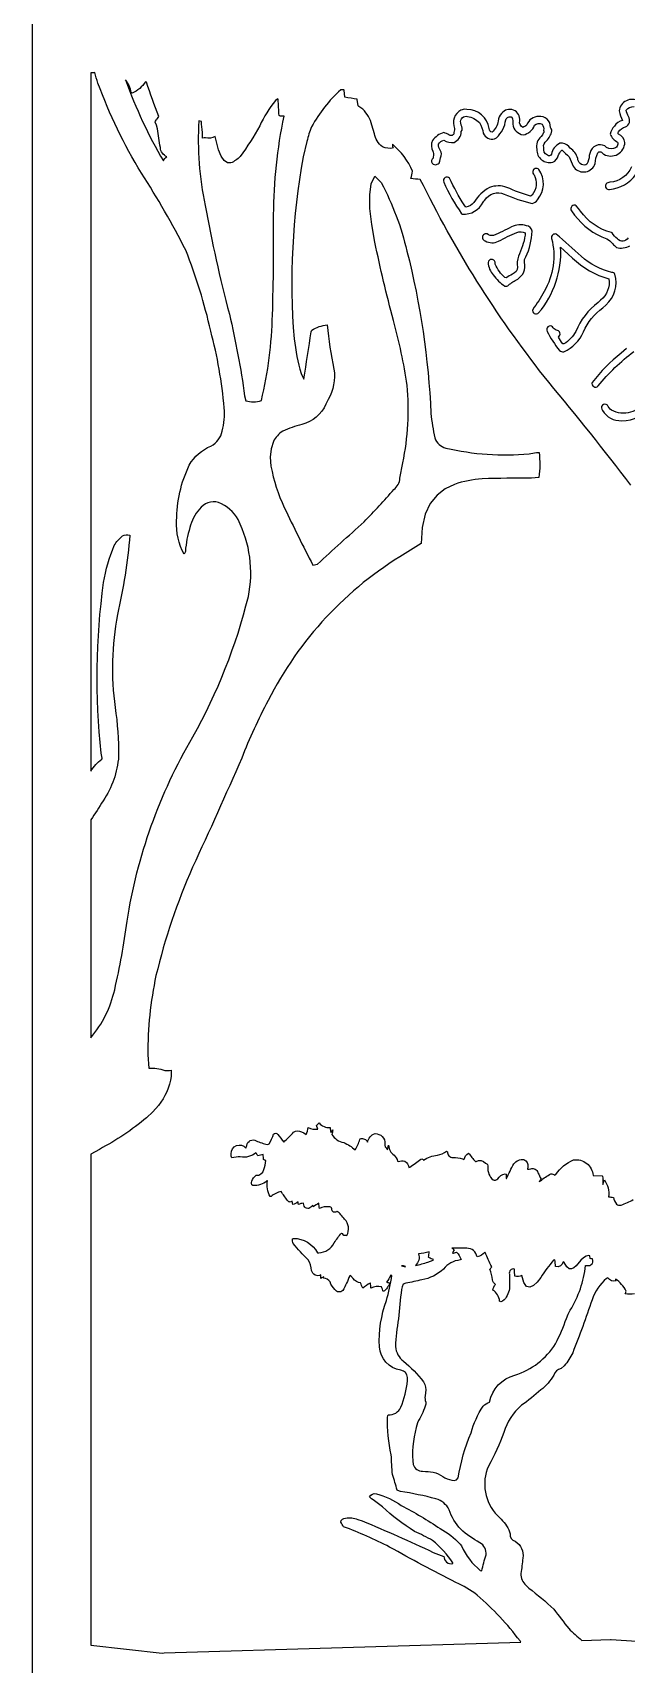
# Model space of a CAD drawing. Extents: x 1.4 to 96.1, y 1 to 80.1.
# Drawn here: x 21.63 to 26.88, y 11.71 to 26.14 of the extents above; entities that cross this region are included whole.
import ezdxf

# ---------------------------------------------------------------- set-up
doc = ezdxf.new("R2010")
doc.units = 0
doc.linetypes.add('0', pattern=[0])
doc.layers.add('1', color=7, linetype='0')

msp = doc.modelspace()

# ---------------------------------------------------------------- linework, layer by layer
at = {"layer": '1'}
msp.add_lwpolyline([(51.639099, 39.057007), (51.639099, 1.057022), (51.62521, 1.057022), (51.62521, 1.029236), (21.62521, 1.029236), (21.62521, 39.029236), (21.639097, 39.029236), (21.639097, 39.057007)], close=True, dxfattribs=at)
for points in [[(22.3545, 20.172577, -0.037072), (22.385399, 19.740402, -0.130451), (22.247938, 19.346954, -0.016417), (22.1394, 19.177231), (22.139097, 19.17128), (22.139097, 17.249283, 0.119639), (22.35066, 17.674988, 0.022829), (22.460371, 18.281067, -0.094987), (23.042719, 19.912659, 0.066444), (23.532557, 21.152966, 0.168412), (23.442364, 21.834528, 0.168317), (23.268579, 21.986755, 0.301647), (23.100534, 21.927292, 0.116971), (23.016232, 21.76442, 0.054661), (22.975388, 21.553772), (22.965235, 21.527954, -0.144153), (22.898613, 21.823471, -0.111456), (23.010132, 22.317291, -0.159487), (23.202213, 22.485962, 0.227396), (23.301409, 22.617706, 0.091886), (23.31954, 22.822586, 0.042867), (23.200087, 23.502808, 0.037882), (22.979624, 24.217453, 0.025603), (22.58733, 24.90007, -0.050101), (22.202139, 25.697187, -0.009472), (22.174028, 25.789444, 0.031014), (22.139097, 25.786865), (22.139095, 19.624161), (22.139658, 19.609787, -0.09869), (22.235901, 19.715179), (22.238583, 19.722626), (22.230711, 19.766891, -0.061176), (22.252853, 21.278687, -0.059544), (22.347239, 21.604744, -0.103995), (22.420755, 21.689774, -0.171431), (22.483753, 21.697952, -0.038826), (22.374758, 20.994583, 0.080361)], [(22.728098, 25.384689, 0.024746), (22.740381, 25.402451, -0.015617), (22.631645, 25.705688), (22.622978, 25.708878, -0.159299), (22.50436, 25.608963), (22.496449, 25.614716, 0.129243), (22.447664, 25.724472, 0.04641), (22.780861, 25.008179, -0.174088), (22.812323, 25.045029, -0.276026), (22.754494, 25.126541, -0.004796), (22.730293, 25.292847), (22.721317, 25.323883), (22.708504, 25.351624, -0.141148)], [(23.125874, 25.261322, -0.040375), (23.119541, 25.357788, 0.037518), (23.095135, 25.362244, 0.067422), (23.150129, 24.615082, 0.01922), (23.364658, 23.652786, -0.022745), (23.500019, 22.929779), (23.509378, 22.886276, 0.14918), (23.648386, 22.888687, 0.0519), (23.746092, 23.647842, 0.009602), (23.755619, 24.530396, -0.047749), (23.848234, 25.405441, -0.168364), (23.804008, 25.409561, 0.003689), (23.795511, 25.55275), (23.792328, 25.556732), (23.772497, 25.54274, 0.063913), (23.633127, 25.31749, -0.035775), (23.459982, 25.048721, -0.119854), (23.37661, 24.990845), (23.346928, 24.992798), (23.318979, 25.01152), (23.293095, 25.049088), (23.2696, 25.107544), (23.248819, 25.189026), (23.237736, 25.225372, -0.240774), (23.154211, 25.213531, 0.073779), (23.127115, 25.210495, 0.048072)], [(25.622921, 24.660873, -0.369919), (25.796001, 24.714951, 0.055875), (26.042284, 24.632753, 0.24889), (26.090069, 24.665258, 0.340287), (26.101301, 24.933973, 1.041686), (26.059608, 24.884995, -0.306856), (26.041533, 24.706268), (26.026197, 24.697311, -0.034397), (25.818584, 24.774551, 0.170664), (25.665203, 24.774048, 0.124701), (25.527794, 24.641769, -0.152758), (25.457226, 24.59935), (25.439783, 24.618759, -0.025355), (25.312344, 24.855789, 0.842644), (25.260952, 24.821838, 0.054758), (25.418722, 24.541321), (25.424513, 24.537918, 0.305518), (25.609003, 24.643381, 0.001869)], [(25.834017, 23.908905, -0.065891), (25.914654, 23.962616, 0.320756), (25.973703, 24.108749, -0.16778), (25.986521, 24.159363, 0.098651), (26.042519, 24.386509, 0.355588), (25.992523, 24.435019, 0.194753), (25.859062, 24.424866, -0.026685), (25.700073, 24.348724, -0.222625), (25.645126, 24.362015, 1.042671), (25.62686, 24.300461, 0.254072), (25.745169, 24.297836, -0.017029), (25.906496, 24.375931, -0.170174), (25.980923, 24.371628), (25.980766, 24.35054, -0.060327), (25.92173, 24.164673, 0.131542), (25.913433, 24.067719, -0.293111), (25.868361, 24.006989, 0.013183), (25.812841, 23.972778), (25.80187, 23.977844, -0.116628), (25.716537, 24.093781), (25.713829, 24.11351, 0.83973), (25.652382, 24.109619, 0.166583), (25.698175, 23.99939, 0.086749), (25.80018, 23.90094, 0.303591)], [(26.322954, 23.319016, 0.186177), (26.49662, 23.496307, -0.127772), (26.666807, 23.709152), (26.692968, 23.733505, 0.299376), (26.774282, 24.006927, 0.240407), (26.747179, 24.022507, -0.125567), (26.476398, 24.164322, 0.011469), (26.255535, 24.359879, 0.604459), (26.213984, 24.323288, -0.198941), (26.147755, 23.853088, -0.039032), (26.047396, 23.694412, 0.784666), (26.099751, 23.663651, 0.188154), (26.294304, 24.24437), (26.359701, 24.183975), (26.398851, 24.148621, 0.12455), (26.720446, 23.964554, -0.274866), (26.647989, 23.776794), (26.625355, 23.755905, 0.131829), (26.427834, 23.499008, -0.127522), (26.323376, 23.389252), (26.313295, 23.390823, -0.069573), (26.275021, 23.448914, 0.718257), (26.255396, 23.510895, -0.174829), (26.222836, 23.540619, 0.835213), (26.174925, 23.500275, 0.050122), (26.282896, 23.331955, 0.228352)], [(25.095375, 14.08049, 0.114697), (25.101183, 14.026062), (25.102629, 14.00914, -0.060806), (25.037914, 13.86412), (25.028418, 13.84314, 0.086163), (24.985899, 13.506088), (24.990993, 13.474731, 0.364421), (25.073997, 13.414825), (25.098118, 13.412918, -0.171506), (25.270811, 13.355621, 0.107739), (25.353664, 13.333054), (25.372543, 13.33786), (25.387774, 13.355133, -0.058402), (25.502075, 13.754318, -0.077517), (25.608404, 13.989914, -0.136786), (25.665077, 14.026566, -0.290392), (25.888866, 14.263824, 0.178207), (26.249315, 14.542755, 0.034976), (26.345345, 14.767273), (26.361536, 14.80394), (26.379045, 14.838974, 0.107529), (26.515484, 15.233627), (26.541349, 15.234022, 0.566388), (26.574568, 15.292572, -0.079709), (26.556768, 15.295273), (26.553171, 15.31955), (26.54487, 15.322571), (26.51931, 15.317749), (26.495422, 15.302612), (26.472887, 15.280945), (26.43058, 15.233017), (26.41017, 15.214294), (26.389824, 15.204102), (26.369225, 15.206207), (26.348049, 15.224365), (26.325975, 15.262344), (26.317516, 15.268112, -0.409049), (26.248091, 15.224945, 0.02663), (26.243793, 15.286041), (26.231497, 15.281235, 0.038367), (26.118191, 15.128967), (26.085279, 15.088013), (26.052744, 15.057434), (26.021694, 15.042969), (25.993227, 15.050446), (25.968456, 15.085556), (25.949635, 15.145203, -0.170277), (25.889999, 15.140656, -0.014605), (25.886034, 15.201385, 0.688089), (25.843075, 15.157852, 0.017864), (25.843269, 15.04425, -0.147173), (25.79565, 14.930435), (25.780571, 14.91832), (25.764524, 14.913177), (25.753881, 14.919495, 0.250249), (25.693775, 15.017822, -0.137649), (25.719604, 15.067429, -0.274515), (25.690794, 15.107941, 0.102346), (25.668125, 15.20166, 0.091737), (25.684429, 15.223114, -0.021126), (25.627485, 15.351059), (25.622656, 15.352997, -0.205855), (25.556004, 15.310989, 0.359864), (25.46344, 15.387817, -0.012428), (25.333298, 15.389282, -0.007358), (25.351994, 15.372726, 0.06259), (25.336691, 15.342529, -0.011485), (25.373932, 15.35318, -0.121989), (25.413488, 15.289246), (25.40523, 15.283905, 0.201538), (25.257664, 15.202377, -0.141564), (25.066015, 15.107681, -0.009502), (24.924713, 15.078079), (24.902704, 15.069595), (24.894064, 15.047195), (24.88714, 15.021317, 0.022535), (24.861645, 14.762238, 0.046293), (24.834028, 14.517395, 0.205475), (24.903221, 14.387726, -0.064637), (25.08168, 14.205353, -0.186548), (25.098284, 14.10817)], [(25.120132, 15.265701), (25.142868, 15.273605), (25.165476, 15.281769), (25.170073, 15.286743, -0.019353), (25.129908, 15.304276), (25.127148, 15.308624, 0.056205), (25.130308, 15.355896, -0.078686), (25.036617, 15.33815, -0.310243), (25.010582, 15.236206, 0.051679)], [(24.910627, 15.225037), (24.92005, 15.223755), (24.921139, 15.2258, 0.160935), (24.885775, 15.232071, 0.05587)]]:
    msp.add_lwpolyline(points, format="xyb", close=True, dxfattribs=at)
for points in [[(26.914946, 22.139771, 0.011318), (26.188459, 23.050674, -0.054543), (25.082649, 24.789888), (25.051348, 24.844955, -0.042591), (24.969305, 24.853821, 0.031601), (24.984882, 24.917618, 0.114639), (24.806791, 25.156387, 0.255052), (24.816324, 25.123199, -0.179452), (24.717432, 25.134384, -0.181371), (24.64814, 25.248993), (24.625362, 25.326202, 0.144488), (24.544649, 25.465118), (24.508556, 25.488556), (24.503181, 25.495056), (24.496223, 25.552032), (24.494848, 25.555832, -0.014768), (24.386864, 25.57164), (24.379322, 25.633972), (24.377674, 25.636047, 0.091036), (24.349346, 25.637894, 0.081678), (24.091497, 25.310688, 0.036704), (24.050386, 25.181625), (24.01857, 25.043594, 0.065792), (23.9375, 23.433838, 0.039167), (23.998728, 23.126709), (24.022526, 23.07811, 0.006134), (24.087559, 23.496704), (24.093424, 23.510498, -0.121699), (24.230467, 23.557419, 0.034924), (24.289486, 23.166946, -0.163277), (24.239389, 22.897018), (24.219147, 22.857239, -0.231951), (24.006067, 22.675949, 0.050408), (23.837151, 22.616074, 0.147668), (23.754597, 22.525574), (23.733227, 22.460709), (23.726578, 22.387177), (23.732832, 22.306488, 0.065259), (23.850409, 21.941666, 0.009296), (24.104156, 21.43103), (24.14366, 21.440245, -0.002174), (24.555601, 21.815262, 0.021501), (24.818747, 22.101242, 0.218753), (24.873512, 22.200714), (24.898893, 22.336243, 0.072617), (24.937691, 23.022232, 0.029696), (24.815012, 23.597399, -0.013118), (24.651522, 24.2901), (24.624441, 24.447174), (24.608265, 24.588608), (24.605669, 24.709824), (24.619354, 24.806213), (24.652002, 24.873169), (24.707693, 24.816422, -0.064519), (24.93449, 24.211334, -0.05106), (25.147308, 22.77342, 0.029851), (25.181305, 22.557451, 0.257835), (25.279434, 22.467926, 0.079856), (26.015265, 22.416061, 0.018505), (26.07976, 22.429459), (26.102926, 22.428329, -0.061126), (26.10251, 22.208389), (26.037878, 22.200562, 0.008826), (25.600485, 22.195786, 0.062318), (25.355392, 22.146515), (25.273182, 22.106491), (25.201263, 22.050873), (25.141785, 21.977097), (25.096905, 21.882706), (25.068783, 21.765121), (25.05957, 21.621887), (24.919409, 21.535339, 0.141923), (23.707254, 20.233109, 0.029489), (23.473745, 19.724594, -0.006789), (23.039274, 18.75882, 0.044819), (22.715811, 17.799669, 0.052333), (22.642735, 17.098984), (22.653131, 16.981781, -0.088036), (22.79402, 16.961304, 0.087665), (22.849369, 16.963104), (22.848991, 16.908554, -0.139389), (22.736593, 16.650787), (22.688103, 16.595093), (22.63315, 16.542175, -0.050177), (22.215303, 16.262604), (22.139097, 16.21904), (22.139097, 11.91156), (22.139759, 11.874847), (22.771858, 11.806), (22.787104, 11.806107), (25.941481, 11.901291), (25.935095, 11.913254, 0.053256), (25.556787, 12.317459, 0.058631), (25.36742, 12.431228, -0.011961), (24.780544, 12.74382, 0.032662), (24.374641, 12.92276, -0.020189), (24.349033, 12.964325, -0.354856), (24.391596, 12.999451, -0.141176), (24.499458, 12.987823), (24.539278, 12.97499, -0.01269), (25.16667, 12.696465, 0.012208), (25.261265, 12.661331, 0.465094), (25.341183, 12.596588), (25.340628, 12.603577, 0.080455), (25.161406, 12.801682, 0.028744), (25.001669, 12.882141, -0.04802), (24.717859, 13.099869, 0.02361), (24.622787, 13.168793), (24.604523, 13.187271, -0.384939), (24.664738, 13.215363, -0.092731), (24.884979, 13.111069, -0.029211), (25.228653, 12.906845, -0.079619), (25.405766, 12.770401), (25.417614, 12.752884, 0.111925), (25.583412, 12.535507), (25.598326, 12.534302, -0.040382), (25.634565, 12.67392, 0.313389), (25.579762, 12.781296, -0.048837), (25.410923, 12.900482, -0.104367), (25.307999, 13.073654, 0.218295), (25.191387, 13.170029, 0.028958), (24.877127, 13.234898, -0.032184), (24.848175, 13.24646, 0.014892), (24.807592, 13.384918, -0.02238), (24.796499, 13.560486, -0.059556), (24.763071, 13.893929, -0.030707), (24.768951, 13.913284, 0.318614), (24.881166, 13.980011, 0.071597), (24.940996, 14.216522), (24.940634, 14.244247, 0.354021), (24.881414, 14.308091, -0.353606), (24.691141, 14.516602, -0.096555), (24.75325, 14.923889, 0.029218), (24.802652, 15.147217), (24.793835, 15.149643, -0.005497), (24.755671, 15.086136, 0.029385), (24.78367, 15.081161, -0.146893), (24.726065, 15.003571, -0.034957), (24.710945, 15.047165, 0.157219), (24.617188, 15.035599, 0.001642), (24.612875, 15.080933), (24.609669, 15.079727, -0.004966), (24.544699, 15.034882, -0.01342), (24.525072, 15.080643, -0.233578), (24.459553, 15.118805), (24.435997, 15.146606), (24.429335, 15.144775, -0.037295), (24.367237, 15.012985, -0.464742), (24.298599, 15.021027, -0.132365), (24.255873, 15.089294, 0.258118), (24.196692, 15.123276, -0.172172), (24.200306, 15.134918, -0.020872), (24.173231, 15.120987, 0.050465), (24.173737, 15.151488, -0.533522), (24.092485, 15.190781, 0.092699), (24.062334, 15.285797, -0.047921), (23.930262, 15.429153, -0.128484), (23.922384, 15.47081), (23.933025, 15.47496, -0.274763), (24.14395, 15.347733), (24.1476, 15.345718), (24.15443, 15.34816, 0.265716), (24.292418, 15.434464, -0.050958), (24.357073, 15.522354), (24.362204, 15.518875, 0.395849), (24.395123, 15.503281), (24.39897, 15.501862), (24.403316, 15.49971, 0.325532), (24.384216, 15.645416, 0.021658), (24.317335, 15.716629, -0.781744), (24.270561, 15.735641, 0.440427), (24.245962, 15.75444, 0.125017), (24.161867, 15.740036, -0.024367), (24.155687, 15.787003, 0.019797), (24.107147, 15.752777, -0.393968), (24.102381, 15.767868), (24.092175, 15.757858), (24.085049, 15.751907, -0.675341), (24.02339, 15.771332), (24.02037, 15.78418), (24.017996, 15.786682, 0.065569), (23.974707, 15.774597, -0.10479), (23.972488, 15.798096, -0.149238), (23.925457, 15.775269), (23.920816, 15.803513, -0.498678), (23.877317, 15.812622, 0.00194), (23.821711, 15.889297, 0.115687), (23.732931, 15.846405), (23.726486, 15.845505, -0.195783), (23.701694, 15.983551), (23.697315, 15.983917, -0.203511), (23.572723, 15.942458, -0.433894), (23.563995, 15.979797, -0.186094), (23.601421, 16.032852, 0.36809), (23.668911, 16.083359, 0.079311), (23.68642, 16.163971, -0.054983), (23.666157, 16.171799, 0.046895), (23.662317, 16.216171, 0.031296), (23.616966, 16.204315, 0.016229), (23.599949, 16.231995, -0.224211), (23.461252, 16.195496, 0.048495), (23.387308, 16.188522), (23.380245, 16.200958), (23.380543, 16.221954, -0.723934), (23.511786, 16.274384), (23.518553, 16.297821, -0.517673), (23.602322, 16.338318, 0.062968), (23.700706, 16.30542), (23.711596, 16.308167), (23.717737, 16.312531, 0.040755), (23.756376, 16.396591, -0.511606), (23.792196, 16.395142, -0.041487), (23.84519, 16.325745, 0.020158), (23.932783, 16.414337, -0.299748), (24.003597, 16.417252), (24.022764, 16.407608), (24.044809, 16.394135, 0.074255), (24.062407, 16.45697, 0.186169), (24.145845, 16.442383), (24.134314, 16.474503, 0.063742), (24.158218, 16.496048, 0.246235), (24.255384, 16.456543, -0.049028), (24.260542, 16.410873, 0.02014), (24.279394, 16.434998, -0.01724), (24.271252, 16.394165, 0.203182), (24.376108, 16.322159, -0.10378), (24.477222, 16.257004, 0.089023), (24.517656, 16.349075), (24.521437, 16.354645, -0.42225), (24.586592, 16.324966, -0.289989), (24.652996, 16.401321, -0.442257), (24.74062, 16.310684, 0.266137), (24.758667, 16.266512), (24.763613, 16.259262, -0.023289), (24.773088, 16.298416, 0.245197), (24.821795, 16.211121, -0.158899), (24.851488, 16.15715), (24.859304, 16.154266, -0.129668), (24.917553, 16.157639, -0.23539), (24.951372, 16.10112), (24.960386, 16.104172, 0.010181), (25.059017, 16.176926, -0.312147), (25.081598, 16.168167, -0.126445), (25.204563, 16.211151, 0.098786), (25.284878, 16.2453), (25.293301, 16.241074, 0.453558), (25.342115, 16.19043, -0.086929), (25.425846, 16.179398), (25.438168, 16.171692), (25.441965, 16.176117, -0.230606), (25.476419, 16.22438), (25.480518, 16.229431, 0.050905), (25.541298, 16.156296), (25.547047, 16.154343, -0.368413), (25.630524, 16.140213, -0.427522), (25.649433, 16.106607, 0.223143), (25.696241, 15.991459, 0.35189), (25.737907, 16.002991, -0.169657), (25.802481, 16.045471), (25.811863, 16.044098), (25.813276, 16.013168), (25.81321, 16.003525), (25.815342, 16.004807, -0.012456), (25.879929, 16.134979, -0.272886), (25.969084, 16.17128, -0.34487), (26.002642, 16.1082), (26.001451, 16.087769), (26.015293, 16.08728), (26.030685, 16.090637, -0.448845), (26.093544, 16.055893, 0.011225), (26.121019, 15.998947, 0.083616), (26.105694, 15.978165), (26.115948, 15.983871, -0.07114), (26.208166, 16.044937, -0.22335), (26.241095, 16.035233), (26.251234, 16.039368, -0.147234), (26.408976, 16.169708, -0.42396), (26.582003, 16.032059), (26.660391, 16.027206), (26.664284, 16.025192, -0.043671), (26.666231, 15.950638), (26.679361, 15.986481), (26.68149, 15.992981, -0.180834), (26.717754, 15.843048, -0.019706), (26.761116, 15.837036, 0.084885), (26.786842, 15.777985, 0.270109), (26.829792, 15.77002, 0.034644), (26.936827, 15.818069, -0.17402)], [(26.985699, 25.537476, 0.53183), (26.8106, 25.45137, 0.054291), (26.840788, 25.365814, 0.209864), (26.769897, 25.31691, 0.145165), (26.731525, 25.244415, 0.163138), (26.797785, 25.174759, -0.454957), (26.76203, 25.118851, -0.323311), (26.684763, 25.14061, 0.483983), (26.554396, 25.082489), (26.547586, 25.05571, -0.121444), (26.526285, 24.980576), (26.517971, 24.973066, -0.469334), (26.445452, 25.030243, 0.175674), (26.379566, 25.121475, 0.168328), (26.311329, 25.166229), (26.288429, 25.164154, 0.25415), (26.2129, 25.06675, -0.482526), (26.176622, 25.058975, -0.334142), (26.144943, 25.126297, -0.299908), (26.16921, 25.187103, 0.138508), (26.216423, 25.273193, 0.155943), (26.203289, 25.304138, 0.480003), (26.100006, 25.40184, 0.329803), (25.995731, 25.327469, -0.139815), (25.958956, 25.305267, -0.352843), (25.932123, 25.362656, 0.782743), (25.771984, 25.428051, 0.174322), (25.742266, 25.361176, -0.160238), (25.687277, 25.262329, -0.38699), (25.663479, 25.295563, 0.362181), (25.46575, 25.463913), (25.44257, 25.465118), (25.412642, 25.457718, 0.388011), (25.356579, 25.296555, 0.016275), (25.349449, 25.24852, -0.518775), (25.305796, 25.239502, 0.101475), (25.262634, 25.25853, 0.180471), (25.15987, 25.187872, 0.239825), (25.165026, 25.093817, -0.131569), (25.170855, 25.056273, 0.050782), (25.166647, 25.033689, 0.968162), (25.201363, 24.979172, 0.333972), (25.22658, 25.007187), (25.23111, 25.036194, 0.335328), (25.228249, 25.1026, -0.132748), (25.214539, 25.15625, -0.217363), (25.261486, 25.191223, 0.17884), (25.351414, 25.172699, 0.294178), (25.415894, 25.267563, 0.33667), (25.414051, 25.325928), (25.410942, 25.344879, -0.565852), (25.470375, 25.402466, -0.144685), (25.575731, 25.34819, -0.093201), (25.609894, 25.252594, 0.361186), (25.710125, 25.204086), (25.726982, 25.214096, 0.181248), (25.808565, 25.372986, -0.418022), (25.863071, 25.394547, -0.115322), (25.871286, 25.33284, 0.329062), (25.962595, 25.239044, 0.269482), (26.062792, 25.324402, -0.323227), (26.129757, 25.332504, -0.232984), (26.142797, 25.279551, -0.306497), (26.141146, 25.252741), (26.132582, 25.238281), (26.122061, 25.225174, 0.283721), (26.083019, 25.111069, 0.495614), (26.224646, 24.996506, 0.243755), (26.272707, 25.054565, -0.118388), (26.304453, 25.103699), (26.308075, 25.103012, 0.004257), (26.369286, 25.045959, -0.016434), (26.404802, 24.961042, 0.591671), (26.593971, 24.971888), (26.599003, 24.98642, -0.08479), (26.621761, 25.079803, -0.531597), (26.664795, 25.076096), (26.670174, 25.071793), (26.67569, 25.067686, 0.565902), (26.862223, 25.172457, 0.271737), (26.805252, 25.244888, -0.516061), (26.806721, 25.265152, -0.210873), (26.868809, 25.308853, 0.444229), (26.89501, 25.400482, -0.037834), (26.873425, 25.456589, -0.242244), (26.943722, 25.490005)], [(26.921759, 24.955429, -0.282898), (26.729586, 24.819815), (26.719471, 24.81745, 1.080584), (26.726608, 24.756622, 0.214185), (26.960541, 24.887939, -0.024686)], [(26.890654, 24.328232, -0.507195), (26.796669, 24.318008, -0.069216), (26.749649, 24.371185), (26.743603, 24.374725, -0.181769), (26.470196, 24.564224), (26.45122, 24.587906), (26.432621, 24.611876, 0.842162), (26.390867, 24.566299, 0.14095), (26.658152, 24.336334, -0.179963), (26.762983, 24.264896, 0.012154), (26.787695, 24.243118, 0.191928), (26.906807, 24.256653, 0.138841)], [(26.875412, 23.349197), (26.828079, 23.307983, 0.060798), (26.572983, 23.048431, 0.824925), (26.626011, 23.017563, -0.062366), (26.941032, 23.321392, 0.199056)], [(27.043079, 22.891876, -0.423489), (26.744036, 22.803263, -0.120133), (26.708939, 22.84758, 0.987036), (26.664513, 22.800217, 0.284574), (26.833998, 22.710051, 0.271838), (27.091166, 22.851044, -0.165432)], [(26.946207, 14.982651, -0.080703), (26.86566, 14.98381, -0.009777), (26.874062, 15.008972, 0.126779), (26.77947, 15.114868, 0.31223), (26.784479, 15.100159, -0.321979), (26.710339, 15.124237), (26.698792, 15.120895, 0.12477), (26.571623, 14.930618, -0.015534), (26.400568, 14.463303, -0.053707), (26.326746, 14.347519), (26.297749, 14.322433, 0.266289), (26.232758, 14.265656, -0.102675), (26.119045, 14.134094, -0.030896), (25.948051, 13.997894, 0.139519), (25.790421, 13.757996, -0.043104), (25.656931, 13.460541, 0.308482), (25.735697, 13.022308), (25.766951, 12.988968, -0.137565), (25.849211, 12.86116, 0.407989), (25.892979, 12.794266, -0.310345), (25.958973, 12.645523, -0.016041), (25.942501, 12.509964, 0.213079), (25.988615, 12.402893), (26.012482, 12.38031, -0.030089), (26.233088, 12.193375, -0.004823), (26.365234, 12.022171, 0.022162), (26.481596, 11.917603), (26.7365, 11.925278), (26.741825, 11.925262), (28.307661, 11.822876)]]:
    msp.add_lwpolyline(points, format="xyb", dxfattribs=at)

doc.saveas('drawing.dxf')
